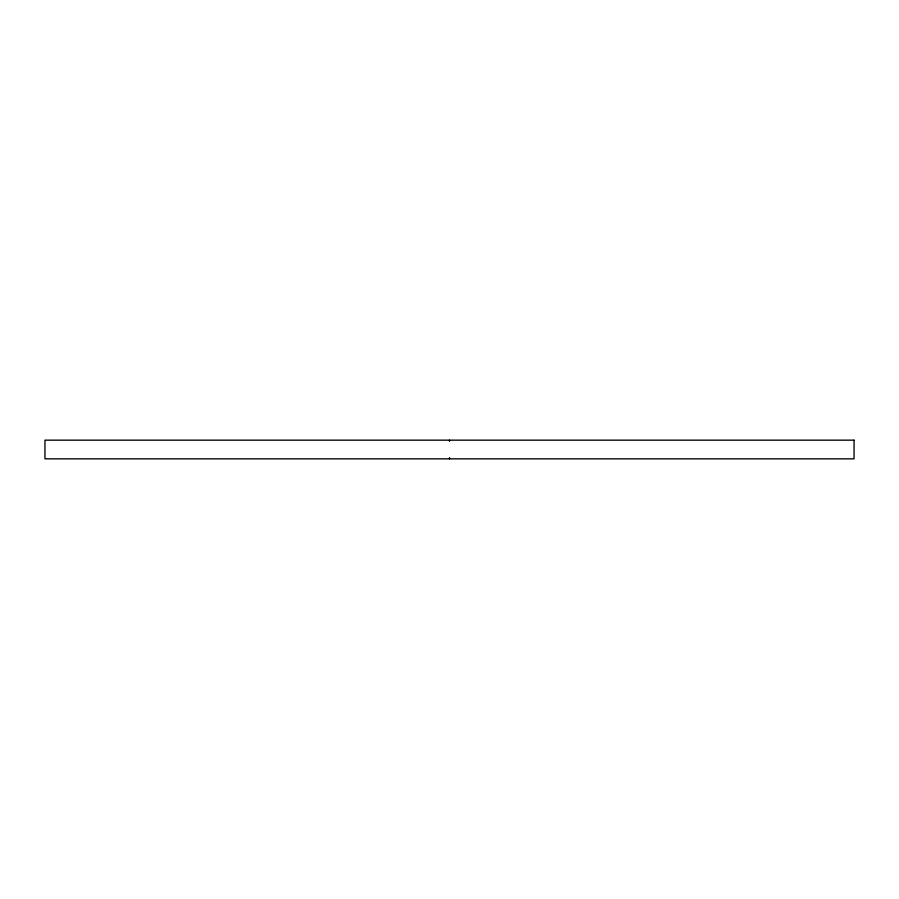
<?xml version="1.0" encoding="UTF-8"?>
<svg xmlns="http://www.w3.org/2000/svg" width="899" height="899" viewBox="0 0 899 899"><rect width="100%" height="100%" fill="white"/><g stroke="black" fill="none" stroke-linecap="round" stroke-linejoin="round"><path stroke-width="1.35" d="M449.5 440.162L449.5 441.33M449.5 457.67L449.5 458.838M854.05 440.162L44.95 440.162L44.95 458.838L854.05 458.838L854.05 440.162"/></g></svg>
